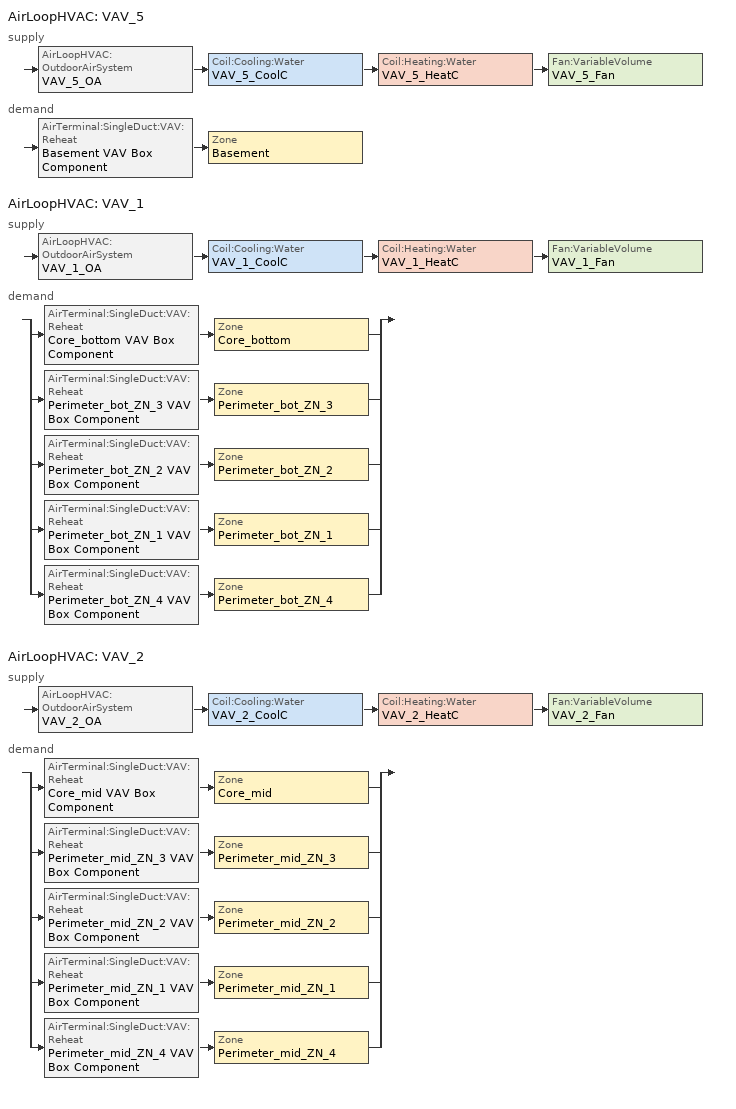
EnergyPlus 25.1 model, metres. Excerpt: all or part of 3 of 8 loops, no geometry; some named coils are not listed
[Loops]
AirLoopHVAC 'VAV_5'
 supply: AirLoopHVAC:OutdoorAirSystem 'VAV_5_OA' > Coil:Cooling:Water 'VAV_5_CoolC' > Coil:Heating:Water 'VAV_5_HeatC' > Fan:VariableVolume 'VAV_5_Fan'
 demand: AirTerminal:SingleDuct:VAV:Reheat 'Basement VAV Box Component' > Zone 'Basement'
AirLoopHVAC 'VAV_1'
 supply: AirLoopHVAC:OutdoorAirSystem 'VAV_1_OA' > Coil:Cooling:Water 'VAV_1_CoolC' > Coil:Heating:Water 'VAV_1_HeatC' > Fan:VariableVolume 'VAV_1_Fan'
 demand: split
  | AirTerminal:SingleDuct:VAV:Reheat 'Core_bottom VAV Box Component' > Zone 'Core_bottom'
  | AirTerminal:SingleDuct:VAV:Reheat 'Perimeter_bot_ZN_3 VAV Box Component' > Zone 'Perimeter_bot_ZN_3'
  | AirTerminal:SingleDuct:VAV:Reheat 'Perimeter_bot_ZN_2 VAV Box Component' > Zone 'Perimeter_bot_ZN_2'
  | AirTerminal:SingleDuct:VAV:Reheat 'Perimeter_bot_ZN_1 VAV Box Component' > Zone 'Perimeter_bot_ZN_1'
  | AirTerminal:SingleDuct:VAV:Reheat 'Perimeter_bot_ZN_4 VAV Box Component' > Zone 'Perimeter_bot_ZN_4'
AirLoopHVAC 'VAV_2'
 supply: AirLoopHVAC:OutdoorAirSystem 'VAV_2_OA' > Coil:Cooling:Water 'VAV_2_CoolC' > Coil:Heating:Water 'VAV_2_HeatC' > Fan:VariableVolume 'VAV_2_Fan'
 demand: split
  | AirTerminal:SingleDuct:VAV:Reheat 'Core_mid VAV Box Component' > Zone 'Core_mid'
  | AirTerminal:SingleDuct:VAV:Reheat 'Perimeter_mid_ZN_3 VAV Box Component' > Zone 'Perimeter_mid_ZN_3'
  | AirTerminal:SingleDuct:VAV:Reheat 'Perimeter_mid_ZN_2 VAV Box Component' > Zone 'Perimeter_mid_ZN_2'
  | AirTerminal:SingleDuct:VAV:Reheat 'Perimeter_mid_ZN_1 VAV Box Component' > Zone 'Perimeter_mid_ZN_1'
  | AirTerminal:SingleDuct:VAV:Reheat 'Perimeter_mid_ZN_4 VAV Box Component' > Zone 'Perimeter_mid_ZN_4'
[ComponentCost:LineItem]
Name | Line Item Type | Item | Cost per Each {$} | Quantity | Cost per Unit of Output Capacity {$/kW}
People:Basement | General | Basement | 1 | 95.8476
LIGHTING EQUIP:Basement | Lights | Basement |  |  | 1
ElectricEquipment:Basement:PlugMisc | General | Basement | 1 | 17.2454
People:Core_bottom | General | Core_bottom | 1 | 136.239
LIGHTING EQUIP:Core_bottom | Lights | Core_bottom |  |  | 1
ElectricEquipment:Core_bottom:PlugMisc | General | Core_bottom | 1 | 20.4358
People:Core_mid | General | Core_mid | 1 | 1362.39
LIGHTING EQUIP:Core_mid | Lights | Core_mid |  |  | 1
ElectricEquipment:Core_mid:PlugMisc | General | Core_mid | 1 | 204.3585
Infiltration:Perimeter_bot_ZN_3 | General | Perimeter_bot_ZN_3 | 1 | 0.0597
People:Perimeter_bot_ZN_3 | General | Perimeter_bot_ZN_3 | 1 | 16.8616
LIGHTING EQUIP:Perimeter_bot_ZN_3 | Lights | Perimeter_bot_ZN_3 |  |  | 1
ElectricEquipment:Perimeter_bot_ZN_3:PlugMisc | General | Perimeter_bot_ZN_3 | 1 | 2.5292
Infiltration:Perimeter_bot_ZN_2 | General | Perimeter_bot_ZN_2 | 1 | 0.04
People:Perimeter_bot_ZN_2 | General | Perimeter_bot_ZN_2 | 1 | 10.8663
LIGHTING EQUIP:Perimeter_bot_ZN_2 | Lights | Perimeter_bot_ZN_2 |  |  | 1
ElectricEquipment:Perimeter_bot_ZN_2:PlugMisc | General | Perimeter_bot_ZN_2 | 1 | 1.6299
Infiltration:Perimeter_bot_ZN_1 | General | Perimeter_bot_ZN_1 | 1 | 0.0597
People:Perimeter_bot_ZN_1 | General | Perimeter_bot_ZN_1 | 1 | 16.862
LIGHTING EQUIP:Perimeter_bot_ZN_1 | Lights | Perimeter_bot_ZN_1 |  |  | 1
ElectricEquipment:Perimeter_bot_ZN_1:PlugMisc | General | Perimeter_bot_ZN_1 | 1 | 2.5293
Infiltration:Perimeter_bot_ZN_4 | General | Perimeter_bot_ZN_4 | 1 | 0.04
People:Perimeter_bot_ZN_4 | General | Perimeter_bot_ZN_4 | 1 | 10.8663
LIGHTING EQUIP:Perimeter_bot_ZN_4 | Lights | Perimeter_bot_ZN_4 |  |  | 1
ElectricEquipment:Perimeter_bot_ZN_4:PlugMisc | General | Perimeter_bot_ZN_4 | 1 | 1.6299
Infiltration:Perimeter_mid_ZN_3 | General | Perimeter_mid_ZN_3 | 1 | 0.5972
People:Perimeter_mid_ZN_3 | General | Perimeter_mid_ZN_3 | 1 | 168.6161
LIGHTING EQUIP:Perimeter_mid_ZN_3 | Lights | Perimeter_mid_ZN_3 |  |  | 1
ElectricEquipment:Perimeter_mid_ZN_3:PlugMisc | General | Perimeter_mid_ZN_3 | 1 | 25.2924
Infiltration:Perimeter_mid_ZN_2 | General | Perimeter_mid_ZN_2 | 1 | 0.4003
People:Perimeter_mid_ZN_2 | General | Perimeter_mid_ZN_2 | 1 | 108.6626
LIGHTING EQUIP:Perimeter_mid_ZN_2 | Lights | Perimeter_mid_ZN_2 |  |  | 1
ElectricEquipment:Perimeter_mid_ZN_2:PlugMisc | General | Perimeter_mid_ZN_2 | 1 | 16.2994
Infiltration:Perimeter_mid_ZN_1 | General | Perimeter_mid_ZN_1 | 1 | 0.5972
People:Perimeter_mid_ZN_1 | General | Perimeter_mid_ZN_1 | 1 | 168.6198
LIGHTING EQUIP:Perimeter_mid_ZN_1 | Lights | Perimeter_mid_ZN_1 |  |  | 1
ElectricEquipment:Perimeter_mid_ZN_1:PlugMisc | General | Perimeter_mid_ZN_1 | 1 | 25.293
Infiltration:Perimeter_mid_ZN_4 | General | Perimeter_mid_ZN_4 | 1 | 0.4003
People:Perimeter_mid_ZN_4 | General | Perimeter_mid_ZN_4 | 1 | 108.6626
LIGHTING EQUIP:Perimeter_mid_ZN_4 | Lights | Perimeter_mid_ZN_4 |  |  | 1
ElectricEquipment:Perimeter_mid_ZN_4:PlugMisc | General | Perimeter_mid_ZN_4 | 1 | 16.2994
[Sizing:Zone] Zone Cooling Design Supply Air Temperature Input Method=SupplyAirTemperature; Zone Cooling Design Supply Air Temperature {C}=14; Zone Heating Design Supply Air Temperature Input Method=SupplyAirTemperature; Zone Heating Design Supply Air Temperature {C}=40; Zone Cooling Design Supply Air Humidity Ratio {kgWater/kgDryAir}=0.0085; Zone Heating Design Supply Air Humidity Ratio {kgWater/kgDryAir}=0.008; Zone Heating Sizing Factor=0; Zone Cooling Sizing Factor=0; Cooling Design Air Flow Method=DesignDayWithLimit; Cooling Minimum Air Flow {m3/s}=0; Cooling Minimum Air Flow Fraction=0; Heating Design Air Flow Method=DesignDay; Heating Design Air Flow Rate {m3/s}=0; Account for Dedicated Outdoor Air System=No; Dedicated Outdoor Air System Control Strategy=NeutralSupplyAir; Dedicated Outdoor Air Low Setpoint Temperature for Design {C}=autosize; Dedicated Outdoor Air High Setpoint Temperature for Design {C}=autosize
Name | Design Specification Outdoor Air Object
Basement | SZ DSOA Basement
Core_bottom | SZ DSOA Core_bottom
Core_mid | SZ DSOA Core_mid
Perimeter_bot_ZN_3 | SZ DSOA Perimeter_bot_ZN_3
Perimeter_bot_ZN_2 | SZ DSOA Perimeter_bot_ZN_2
Perimeter_bot_ZN_1 | SZ DSOA Perimeter_bot_ZN_1
Perimeter_bot_ZN_4 | SZ DSOA Perimeter_bot_ZN_4
Perimeter_mid_ZN_3 | SZ DSOA Perimeter_mid_ZN_3
Perimeter_mid_ZN_2 | SZ DSOA Perimeter_mid_ZN_2
Perimeter_mid_ZN_1 | SZ DSOA Perimeter_mid_ZN_1
Perimeter_mid_ZN_4 | SZ DSOA Perimeter_mid_ZN_4
[DesignSpecification:OutdoorAir] Outdoor Air Method=Flow/Zone; Outdoor Air Flow per Zone Floor Area {m3/s-m2}=0
Name | Outdoor Air Flow per Zone {m3/s}
SZ DSOA Basement | 0.9585
SZ DSOA Core_bottom; SZ DSOA Core_mid | 1.3624
SZ DSOA Perimeter_bot_ZN_3; SZ DSOA Perimeter_bot_ZN_1; SZ DSOA Perimeter_mid_ZN_3; SZ DSOA Perimeter_mid_ZN_1 | 0.1686
SZ DSOA Perimeter_bot_ZN_2; SZ DSOA Perimeter_bot_ZN_4; SZ DSOA Perimeter_mid_ZN_2; SZ DSOA Perimeter_mid_ZN_4 | 0.1087
[ZoneControl:Thermostat] Control Type Schedule=Dual Zone Control Type Sched
Name | Zone or ZoneList | Control 1
Basement Thermostat | Basement | Basement DualSPSched
Core_bottom Thermostat | Core_bottom | Core_bottom DualSPSched
Core_mid Thermostat | Core_mid | Core_mid DualSPSched
Perimeter_bot_ZN_3 Thermostat | Perimeter_bot_ZN_3 | Perimeter_bot_ZN_3 DualSPSched
Perimeter_bot_ZN_2 Thermostat | Perimeter_bot_ZN_2 | Perimeter_bot_ZN_2 DualSPSched
Perimeter_bot_ZN_1 Thermostat | Perimeter_bot_ZN_1 | Perimeter_bot_ZN_1 DualSPSched
Perimeter_bot_ZN_4 Thermostat | Perimeter_bot_ZN_4 | Perimeter_bot_ZN_4 DualSPSched
Perimeter_mid_ZN_3 Thermostat | Perimeter_mid_ZN_3 | Perimeter_mid_ZN_3 DualSPSched
Perimeter_mid_ZN_2 Thermostat | Perimeter_mid_ZN_2 | Perimeter_mid_ZN_2 DualSPSched
Perimeter_mid_ZN_1 Thermostat | Perimeter_mid_ZN_1 | Perimeter_mid_ZN_1 DualSPSched
Perimeter_mid_ZN_4 Thermostat | Perimeter_mid_ZN_4 | Perimeter_mid_ZN_4 DualSPSched
[ThermostatSetpoint:DualSetpoint] Heating Setpoint Temperature Schedule=HtgSetP_Sch; Cooling Setpoint Temperature Schedule=ClgSetP_Sch
Basement DualSPSched; Core_bottom DualSPSched; Core_mid DualSPSched; Perimeter_bot_ZN_3 DualSPSched; Perimeter_bot_ZN_2 DualSPSched; Perimeter_bot_ZN_1 DualSPSched; Perimeter_bot_ZN_4 DualSPSched; Perimeter_mid_ZN_3 DualSPSched; Perimeter_mid_ZN_2 DualSPSched; Perimeter_mid_ZN_1 DualSPSched; Perimeter_mid_ZN_4 DualSPSched
[Zone equipment]
Basement: Basement VAV Box Component
Core_bottom: Core_bottom VAV Box Component
Core_mid: Core_mid VAV Box Component
Perimeter_bot_ZN_3: Perimeter_bot_ZN_3 VAV Box Component
Perimeter_bot_ZN_2: Perimeter_bot_ZN_2 VAV Box Component
Perimeter_bot_ZN_1: Perimeter_bot_ZN_1 VAV Box Component
Perimeter_bot_ZN_4: Perimeter_bot_ZN_4 VAV Box Component
Perimeter_mid_ZN_3: Perimeter_mid_ZN_3 VAV Box Component
Perimeter_mid_ZN_2: Perimeter_mid_ZN_2 VAV Box Component
Perimeter_mid_ZN_1: Perimeter_mid_ZN_1 VAV Box Component
Perimeter_mid_ZN_4: Perimeter_mid_ZN_4 VAV Box Component
[AirTerminal:SingleDuct:VAV:Reheat] Availability Schedule=ALWAYS_ON; Maximum Air Flow Rate {m3/s}=AUTOSIZE; Zone Minimum Air Flow Input Method=Constant; Constant Minimum Air Flow Fraction=0.3; Maximum Hot Water or Steam Flow Rate {m3/s}=AUTOSIZE; Minimum Hot Water or Steam Flow Rate {m3/s}=0; Convergence Tolerance=0.001; Damper Heating Action=Normal; Maximum Flow per Zone Floor Area During Reheat {m3/s-m2}=AUTOCALCULATE; Maximum Flow Fraction During Reheat=AUTOCALCULATE
Name | Reheat Coil
Basement VAV Box Component | Basement VAV Box Reheat Coil
Core_bottom VAV Box Component | Core_bottom VAV Box Reheat Coil
Core_mid VAV Box Component | Core_mid VAV Box Reheat Coil
Perimeter_bot_ZN_3 VAV Box Component | Perimeter_bot_ZN_3 VAV Box Reheat Coil
Perimeter_bot_ZN_2 VAV Box Component | Perimeter_bot_ZN_2 VAV Box Reheat Coil
Perimeter_bot_ZN_1 VAV Box Component | Perimeter_bot_ZN_1 VAV Box Reheat Coil
Perimeter_bot_ZN_4 VAV Box Component | Perimeter_bot_ZN_4 VAV Box Reheat Coil
Perimeter_mid_ZN_3 VAV Box Component | Perimeter_mid_ZN_3 VAV Box Reheat Coil
Perimeter_mid_ZN_2 VAV Box Component | Perimeter_mid_ZN_2 VAV Box Reheat Coil
Perimeter_mid_ZN_1 VAV Box Component | Perimeter_mid_ZN_1 VAV Box Reheat Coil
Perimeter_mid_ZN_4 VAV Box Component | Perimeter_mid_ZN_4 VAV Box Reheat Coil
[Coil:Heating:Water] Availability Schedule=ALWAYS_ON; U-Factor Times Area Value {W/K}=AUTOSIZE; Maximum Water Flow Rate {m3/s}=AUTOSIZE; Performance Input Method=UFactorTimesAreaAndDesignWaterFlowRate; Rated Capacity {W}=AUTOSIZE; Rated Inlet Water Temperature {C}=82.2; Rated Inlet Air Temperature {C}=16.6; Rated Outlet Water Temperature {C}=71.1; Rated Outlet Air Temperature {C}=32.2
VAV_5_HeatC; VAV_1_HeatC; VAV_2_HeatC
[AirLoopHVAC] Design Supply Air Flow Rate {m3/s}=AUTOSIZE
VAV_5; VAV_1; VAV_2
[Controller:WaterCoil] Control Variable=Temperature; Actuator Variable=Flow; Maximum Actuated Flow {m3/s}=AUTOSIZE; Minimum Actuated Flow {m3/s}=0
Name | Action | Controller Convergence Tolerance {deltaC}
VAV_5_CoolC_Controller; VAV_1_CoolC_Controller; VAV_2_CoolC_Controller | Reverse
VAV_5_HeatC_Controller; VAV_1_HeatC_Controller; VAV_2_HeatC_Controller | Normal | 0.0001
[Sizing:System] Type of Load to Size On=Sensible; Design Outdoor Air Flow Rate {m3/s}=AUTOSIZE; Central Heating Maximum System Air Flow Ratio=0.3; Preheat Design Temperature {C}=7; Preheat Design Humidity Ratio {kgWater/kgDryAir}=0.008; Precool Design Temperature {C}=12.8; Precool Design Humidity Ratio {kgWater/kgDryAir}=0.008; Central Cooling Design Supply Air Temperature {C}=12.8; Central Heating Design Supply Air Temperature {C}=16.7; Type of Zone Sum to Use=NonCoincident; 100% Outdoor Air in Cooling=No; 100% Outdoor Air in Heating=No; Central Cooling Design Supply Air Humidity Ratio {kgWater/kgDryAir}=0.0085; Central Heating Design Supply Air Humidity Ratio {kgWater/kgDryAir}=0.008; Cooling Supply Air Flow Rate Method=DesignDay; Cooling Supply Air Flow Rate {m3/s}=0; Heating Supply Air Flow Rate Method=DesignDay; Heating Supply Air Flow Rate {m3/s}=0; System Outdoor Air Method=ZoneSum; Zone Maximum Outdoor Air Fraction=1; Cooling Design Capacity Method=CoolingDesignCapacity; Cooling Design Capacity {W}=autosize; Heating Design Capacity Method=HeatingDesignCapacity; Heating Design Capacity {W}=autosize; Central Cooling Capacity Control Method=VAV
VAV_5; VAV_1; VAV_2
[Controller:OutdoorAir] Minimum Outdoor Air Flow Rate {m3/s}=AUTOSIZE; Maximum Outdoor Air Flow Rate {m3/s}=AUTOSIZE; Economizer Control Type=DifferentialDryBulb; Economizer Control Action Type=ModulateFlow; Economizer Maximum Limit Dry-Bulb Temperature {C}=28; Economizer Maximum Limit Enthalpy {J/kg}=64000; Economizer Minimum Limit Dry-Bulb Temperature {C}=0; Lockout Type=NoLockout; Minimum Limit Type=FixedMinimum; Minimum Outdoor Air Schedule=MinOA_MotorizedDamper_Sched
VAV_5_OA_Controller; VAV_1_OA_Controller; VAV_2_OA_Controller
[Coil:Cooling:Water] Availability Schedule=ALWAYS_ON; Design Water Flow Rate {m3/s}=AUTOSIZE; Design Air Flow Rate {m3/s}=AUTOSIZE; Design Inlet Water Temperature {C}=AUTOSIZE; Design Inlet Air Temperature {C}=AUTOSIZE; Design Outlet Air Temperature {C}=AUTOSIZE; Design Inlet Air Humidity Ratio {kgWater/kgDryAir}=AUTOSIZE; Design Outlet Air Humidity Ratio {kgWater/kgDryAir}=AUTOSIZE; Type of Analysis=SimpleAnalysis; Heat Exchanger Configuration=CrossFlow
VAV_5_CoolC; VAV_1_CoolC; VAV_2_CoolC
[Fan:VariableVolume] Availability Schedule=HVACOperationSchd; Fan Total Efficiency=0.210943; Pressure Rise {Pa}=500; Maximum Flow Rate {m3/s}=AUTOSIZE; Fan Power Minimum Flow Rate Input Method=FixedFlowRate; Fan Power Minimum Air Flow Rate {m3/s}=0; Motor Efficiency=0.95; Motor In Airstream Fraction=1; Fan Power Coefficient 1=0.0407599; Fan Power Coefficient 2=0.088045; Fan Power Coefficient 3=-0.0729261; Fan Power Coefficient 4=0.94374; Fan Power Coefficient 5=0
VAV_5_Fan; VAV_1_Fan; VAV_2_Fan
[Schedule:Compact]
ALWAYS_ON: Through: 12/31, For: AllDays, Until: 24:00, 1
HVACOperationSchd: Through: 12/31, For: Weekdays SummerDesignDay, Until: 06:00, 0, Until: 22:00, 1, Until: 24:00, 0, For: Saturday WinterDesignDay, Until: 06:00, 0, Until: 18:00, 1, Until: 24:00, 0, For: Sunday Holidays AllOtherDays, Until: 24:00, 0
HTGSETP_SCH: Through: 12/31, For: Weekdays, Until: 05:00, 15.6, Until: 19:00, 21, Until: 24:00, 15.6, For SummerDesignDay, Until: 24:00, 15.6, For: Saturday, Until: 06:00, 15.6, Until: 17:00, 21, Until: 24:00, 15.6, For: WinterDesignDay, Until: 24:00, 21, For: Sunday Holidays AllOtherDays, Until: 24:00, 15.6
CLGSETP_SCH: Through: 12/31, For: Weekdays SummerDesignDay, Until: 06:00, 30, Until: 22:00, 24, Until: 24:00, 30, For: Saturday, Until: 06:00, 30, Until: 18:00, 24, Until: 24:00, 30, For WinterDesignDay, Until: 24:00, 30, For: Sunday Holidays AllOtherDays, Until: 24:00, 30
MinOA_MotorizedDamper_Sched: Through: 12/31, For: Weekdays SummerDesignDay, Until: 07:00, 0, Until: 22:00, 1, Until: 24:00, 0, For: Saturday WinterDesignDay, Until: 07:00, 0, Until: 18:00, 1, Until: 24:00, 0, For: Sunday Holidays AllOtherDays, Until: 24:00, 0
Dual Zone Control Type Sched: Through: 12/31, For: AllDays, Until: 24:00, 4
